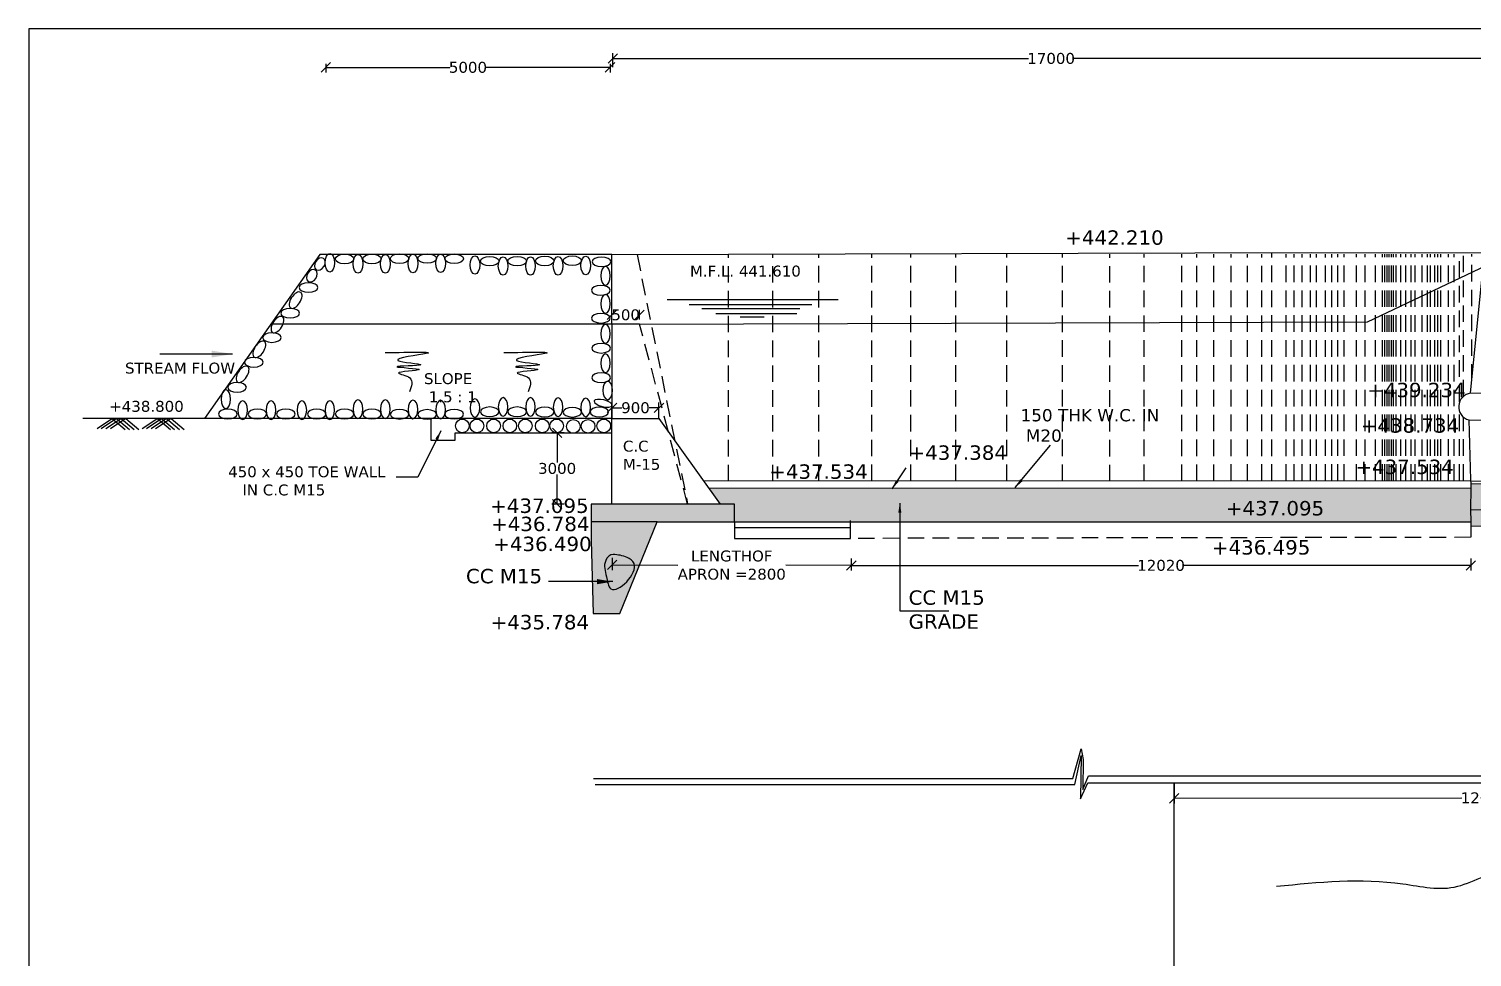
# Model space of a CAD drawing. Header units: inches. Extents: x 158 to 3095, y 377 to 1940.
# Drawn here: x 158 to 711, y 1584 to 1940 of the extents above; entities that cross this region are included whole.
import ezdxf

# ---------------------------------------------------------------- set-up
doc = ezdxf.new("R2010")
doc.units = ezdxf.units.IN
doc.header["$MEASUREMENT"] = 0
doc.linetypes.add('HIDDEN', pattern=[9.525, 6.35, -3.175])
for name, color, linetype in [('DIMENSION', 7, 'Continuous'), ('DRAWING', 50, 'Continuous'), ('HATCH', 7, 'Continuous'), ('TEXT', 7, 'Continuous')]:
    doc.layers.add(name, color=color, linetype=linetype)
doc.styles.get("Standard").update_dxf_attribs({"font": 'verdana.ttf', "height": 4.1875})
doc.dimstyles.get("Standard").update_dxf_attribs({"dimtxt": 4.055, "dimasz": 3.625, "dimexe": 1.9925, "dimexo": 0.0625, "dimgap": 0.09, "dimtad": 0, "dimtih": 1, "dimtoh": 1, "dimdec": 0, "dimzin": 0, "dimdsep": 46, "dimtxsty": 'Standard', "dimblk": 'OBLIQUE', "dimcen": 0.09, "dimadec": 0, "dimazin": 0, "dimtfac": 1, "dimtdec": 0, "dimtofl": 0, "dimtmove": 0, "dimatfit": 3, "dimfxl": 1, "dimtolj": 1, "dimtzin": 0, "dimarcsym": 0})

# ---------------------------------------------------------------- blocks, each defined once
blk = doc.blocks.new('_Oblique')
at = {"color": 0, "linetype": 'ByBlock', "lineweight": -2}
blk.add_line((-0.5, -0.5), (0.5, 0.5), dxfattribs=at)
blk = doc.blocks.new('*D48')
at = {"layer": 'Defpoints', "color": 0, "transparency": 16777216}
for p in [(596.92, 1650.08), (834.96, 1650.38), (834.97, 1644.74)]:
    blk.add_point(p, dxfattribs=at)
at = {"layer": 'DIMENSION', "color": 0, "lineweight": -2, "transparency": 16777216}
for p, q in [((596.92, 1650.01), (596.93, 1642.44)), ((834.96, 1650.32), (834.97, 1642.75)), ((596.93, 1644.43), (707.27, 1644.57)), ((834.97, 1644.74), (724.63, 1644.6))]:
    blk.add_line(p, q, dxfattribs=at)
at = {"layer": 'DIMENSION', "color": 0, "lineweight": -2, "transparency": 16777216, "xscale": 3.625, "yscale": 3.625, "zscale": 3.625}
for p, rotation in [((596.93, 1644.43), 180.0735912868372), ((834.97, 1644.74), 0.07359128683726449)]:
    blk.add_blockref('_Oblique', p, dxfattribs=dict(at, rotation=rotation))
at = {"layer": 'DIMENSION', "color": 0, "transparency": 16777216, "insert": (715.95, 1644.59), "char_height": 4.188, "attachment_point": 5}
blk.add_mtext('\\A1;12048', dxfattribs=at)
blk = doc.blocks.new('*D58')
at = {"layer": 'Defpoints', "color": 0, "transparency": 16777216}
for p in [(381.34, 1827.99), (392.01, 1829.88), (392.01, 1827.99)]:
    blk.add_point(p, dxfattribs=at)
at = {"layer": 'DRAWING', "color": 0, "lineweight": -2, "transparency": 16777216}
for p, q in [((381.34, 1828.06), (381.34, 1831.88)), ((392.01, 1828.06), (392.01, 1831.88)), ((381.34, 1829.88), (381.54, 1829.88)), ((392.01, 1829.88), (391.8, 1829.88))]:
    blk.add_line(p, q, dxfattribs=at)
at = {"layer": 'DRAWING', "color": 0, "lineweight": -2, "transparency": 16777216, "xscale": 3.625, "yscale": 3.625, "zscale": 3.625, "rotation": 180}
blk.add_blockref('_Oblique', (381.34, 1829.88), dxfattribs=at)
at = {"layer": 'DRAWING', "color": 0, "lineweight": -2, "transparency": 16777216, "xscale": 3.625, "yscale": 3.625, "zscale": 3.625}
blk.add_blockref('_Oblique', (392.01, 1829.88), dxfattribs=at)
at = {"layer": 'DRAWING', "color": 0, "transparency": 16777216, "insert": (386.67, 1829.88), "char_height": 4.188, "attachment_point": 5}
blk.add_mtext('\\A1;500', dxfattribs=at)
blk = doc.blocks.new('*D59')
at = {"layer": 'Defpoints', "color": 0, "transparency": 16777216}
for p in [(399.44, 1794.24), (381.43, 1790.14), (399.44, 1790.14)]:
    blk.add_point(p, dxfattribs=at)
at = {"layer": 'DRAWING', "color": 0, "lineweight": -2, "transparency": 16777216}
for p, q in [((381.43, 1790.2), (381.43, 1796.23)), ((381.43, 1794.24), (385.2, 1794.24)), ((399.44, 1794.24), (395.67, 1794.24)), ((399.44, 1790.2), (399.44, 1796.23))]:
    blk.add_line(p, q, dxfattribs=at)
at = {"layer": 'DRAWING', "color": 0, "lineweight": -2, "transparency": 16777216, "xscale": 3.625, "yscale": 3.625, "zscale": 3.625, "rotation": 180}
blk.add_blockref('_Oblique', (381.43, 1794.24), dxfattribs=at)
at = {"layer": 'DRAWING', "color": 0, "lineweight": -2, "transparency": 16777216, "xscale": 3.625, "yscale": 3.625, "zscale": 3.625}
blk.add_blockref('_Oblique', (399.44, 1794.24), dxfattribs=at)
at = {"layer": 'DRAWING', "color": 0, "transparency": 16777216, "insert": (390.43, 1794.24), "char_height": 4.188, "attachment_point": 5}
blk.add_mtext('\\A1;900', dxfattribs=at)
blk = doc.blocks.new('*D60')
at = {"layer": 'Defpoints', "color": 0, "transparency": 16777216}
for p in [(363.15, 1784.64), (360.39, 1757.25), (363.15, 1757.25)]:
    blk.add_point(p, dxfattribs=at)
at = {"layer": 'DIMENSION', "color": 0, "lineweight": -2, "transparency": 16777216}
for p, q in [((363.09, 1784.64), (358.4, 1784.64)), ((360.39, 1784.64), (360.39, 1773.22)), ((360.39, 1757.25), (360.39, 1768.68)), ((363.09, 1757.25), (358.4, 1757.25))]:
    blk.add_line(p, q, dxfattribs=at)
at = {"layer": 'DIMENSION', "color": 0, "lineweight": -2, "transparency": 16777216, "xscale": 3.625, "yscale": 3.625, "zscale": 3.625}
for p, rotation in [((360.39, 1784.64), 90), ((360.39, 1757.25), 270)]:
    blk.add_blockref('_Oblique', p, dxfattribs=dict(at, rotation=rotation))
at = {"layer": 'DIMENSION', "color": 0, "transparency": 16777216, "insert": (360.39, 1770.95), "char_height": 4.188, "attachment_point": 5}
blk.add_mtext('\\A1;3000', dxfattribs=at)
blk = doc.blocks.new('*D61')
at = {"layer": 'Defpoints', "color": 0, "transparency": 16777216}
for p in [(473.18, 1736.55), (710.66, 1736.55), (710.66, 1733.77)]:
    blk.add_point(p, dxfattribs=at)
at = {"layer": 'DIMENSION', "color": 0, "lineweight": -2, "transparency": 16777216}
for p, q in [((473.18, 1736.48), (473.18, 1731.78)), ((473.18, 1733.77), (583.26, 1733.77)), ((710.66, 1733.77), (600.58, 1733.77)), ((710.66, 1736.48), (710.66, 1731.78))]:
    blk.add_line(p, q, dxfattribs=at)
at = {"layer": 'DIMENSION', "color": 0, "lineweight": -2, "transparency": 16777216, "xscale": 3.625, "yscale": 3.625, "zscale": 3.625, "rotation": 180}
blk.add_blockref('_Oblique', (473.18, 1733.77), dxfattribs=at)
at = {"layer": 'DIMENSION', "color": 0, "lineweight": -2, "transparency": 16777216, "xscale": 3.625, "yscale": 3.625, "zscale": 3.625}
blk.add_blockref('_Oblique', (710.66, 1733.77), dxfattribs=at)
at = {"layer": 'DIMENSION', "color": 0, "transparency": 16777216, "insert": (591.92, 1733.77), "char_height": 4.188, "attachment_point": 5}
blk.add_mtext('\\A1;12020', dxfattribs=at)
blk = doc.blocks.new('*D62')
at = {"layer": 'Defpoints', "color": 0, "transparency": 16777216}
for p in [(381.51, 1736.75), (473.18, 1736.55), (473.18, 1733.77)]:
    blk.add_point(p, dxfattribs=at)
at = {"layer": 'DIMENSION', "color": 0, "lineweight": -2, "transparency": 16777216}
for p, q in [((381.51, 1736.69), (381.5, 1731.98)), ((381.5, 1733.98), (406.66, 1733.92)), ((473.18, 1733.77), (448.02, 1733.83)), ((473.18, 1736.48), (473.17, 1731.78))]:
    blk.add_line(p, q, dxfattribs=at)
at = {"layer": 'DIMENSION', "color": 0, "lineweight": -2, "transparency": 16777216, "xscale": 3.625, "yscale": 3.625, "zscale": 3.625}
for p, rotation in [((381.5, 1733.98), 179.8727639811628), ((473.18, 1733.77), 359.8727639811628)]:
    blk.add_blockref('_Oblique', p, dxfattribs=dict(at, rotation=rotation))
at = {"layer": 'DIMENSION', "color": 0, "transparency": 16777216, "insert": (427.34, 1733.87), "char_height": 4.1875, "attachment_point": 5}
blk.add_mtext('\\A1;LENGTHOF\\PAPRON =2800', dxfattribs=at)
blk = doc.blocks.new('*D76')
at = {"layer": 'Defpoints', "color": 0, "transparency": 16777216}
for p in [(271.75, 1926.3), (380.67, 1926.3), (380.67, 1924.83)]:
    blk.add_point(p, dxfattribs=at)
at = {"layer": 'DIMENSION', "color": 0, "lineweight": -2, "transparency": 16777216}
for p, q in [((271.75, 1926.23), (271.75, 1922.83)), ((380.67, 1926.23), (380.67, 1922.83)), ((271.75, 1924.83), (319.25, 1924.83)), ((380.67, 1924.83), (333.17, 1924.83))]:
    blk.add_line(p, q, dxfattribs=at)
at = {"layer": 'DIMENSION', "color": 0, "lineweight": -2, "transparency": 16777216, "xscale": 3.625, "yscale": 3.625, "zscale": 3.625, "rotation": 180}
blk.add_blockref('_Oblique', (271.75, 1924.83), dxfattribs=at)
at = {"layer": 'DIMENSION', "color": 0, "lineweight": -2, "transparency": 16777216, "xscale": 3.625, "yscale": 3.625, "zscale": 3.625}
blk.add_blockref('_Oblique', (380.67, 1924.83), dxfattribs=at)
at = {"layer": 'DIMENSION', "color": 0, "transparency": 16777216, "insert": (326.21, 1924.83), "char_height": 4.188, "attachment_point": 5}
blk.add_mtext('\\A1;5000', dxfattribs=at)
blk = doc.blocks.new('*D83')
at = {"layer": 'Defpoints', "color": 0, "transparency": 16777216}
for p in [(381.72, 1928.23), (381.72, 1924.84), (717.85, 1924.84)]:
    blk.add_point(p, dxfattribs=at)
at = {"layer": 'DIMENSION', "color": 0, "lineweight": -2, "transparency": 16777216}
for p, q in [((381.72, 1924.9), (381.72, 1930.22)), ((381.72, 1928.23), (541.12, 1928.23)), ((717.85, 1928.23), (558.45, 1928.23)), ((717.85, 1924.9), (717.85, 1930.22))]:
    blk.add_line(p, q, dxfattribs=at)
at = {"layer": 'DIMENSION', "color": 0, "lineweight": -2, "transparency": 16777216, "xscale": 3.625, "yscale": 3.625, "zscale": 3.625, "rotation": 180}
blk.add_blockref('_Oblique', (381.72, 1928.23), dxfattribs=at)
at = {"layer": 'DIMENSION', "color": 0, "lineweight": -2, "transparency": 16777216, "xscale": 3.625, "yscale": 3.625, "zscale": 3.625}
blk.add_blockref('_Oblique', (717.85, 1928.23), dxfattribs=at)
at = {"layer": 'DIMENSION', "color": 0, "transparency": 16777216, "insert": (549.78, 1928.23), "char_height": 4.188, "attachment_point": 5}
blk.add_mtext('\\A1;17000', dxfattribs=at)

msp = doc.modelspace()

# ---------------------------------------------------------------- hatches: boundary and pattern name
at = {"layer": 'HATCH'}
h = msp.add_hatch(dxfattribs=at)
h.set_pattern_fill('AR-CONC', color=256, scale=4, style=0)
h.set_pattern_definition([(50, (0, 0), (28.6904, -2.51009), [3, -33]), (355, (0, 0), (-5.55005, 30.0877), [2.4, -26.4]), (100.4514, (2.39, -0.21), (23.14038, 27.57758), [2.5496, -28.04568]), (46.1842, (0, 8), (42.68964, -6.62076), [4.5, -49.5]), (96.6356, (3.557, 7.45), (37.3865, 38.9647), [3.8244, -42.0685]), (351.1842, (0, 8), (37.3865, 38.96474), [3.6, -39.6]), (21, (4, 6), (23.87628, -16.10476), [3, -33]), (326, (4, 6), (9.7326, 29.006), [2.4, -26.4]), (71.4514, (5.99, 4.658), (33.6089, 12.90122), [2.5496, -28.04568]), (37.5, (0, 0), (0.486394, 13.315754), [0, -26.08, 0, -26.8, 0, -26.5]), (7.5, (0, 0), (10.52278, 15.77647), [0, -15.28, 0, -25.48, 0, -10.1]), (327.5, (-8.92, 0), (21.352897, -0.902195), [0, -10, 0, -31.2, 0, -41.4]), (317.5, (-12.92, 0), (23.32745, 4.0042), [0, -13, 0, -20.72, 0, -29.4])])
h.paths.add_polyline_path([(374.23, 1715.38), (384.38, 1715.38), (398.77, 1750.54), (710.72, 1750.54), (710.72, 1748.88), (1762.04, 1746.16), (1762.04, 1741.53), (1762.04, 1748.83), (2242.67, 1747.36), (2253.1, 1711.51), (2267.26, 1711.51), (2267.26, 1758.93), (1762.04, 1761.37), (1384.25, 1762.68), (922.82, 1764.28), (710.7, 1765.02), (710.7, 1763.47), (418.67, 1763.26), (422.96, 1757.25), (373.48, 1757.25)])

# ---------------------------------------------------------------- linework, layer by layer
at = {"layer": 'DRAWING'}
msp.add_lwpolyline([(3090.11, 1939.61), (157.88, 1939.61), (157.88, 376.88), (3090.11, 376.88)], close=True, dxfattribs=at)
for points in [[(381.34, 1853.02), (649.59, 1853.76), (726.79, 1853.74), (742.64, 1798.96), (710.61, 1799.81), (715.94, 1853.75)], [(392.01, 1826.36), (671.01, 1827.18), (726.79, 1853.74)], [(381.34, 1826.36), (381.34, 1853.02), (269.43, 1853.02), (225.17, 1790.14)], [(402.64, 1835.81), (468.2, 1835.81)], [(410.96, 1833.92), (458.02, 1833.92)], [(415.87, 1832.31), (453.44, 1832.31)], [(381.34, 1826.36), (280.76, 1826.36), (250.66, 1826.36)], [(392.01, 1826.36), (381.34, 1826.36), (381.43, 1790.14)], [(421.24, 1830.42), (452.34, 1830.42)], [(430.55, 1829.16), (439.71, 1829.16)], [(381.43, 1790.14), (178.61, 1790.14)], [(189.92, 1790.14), (184.01, 1786.22)], [(191.51, 1790.14), (185.6, 1786.22)], [(193.33, 1790.14), (187.42, 1786.22)], [(195.04, 1790.14), (189.13, 1786.22)], [(189.85, 1790.14), (194.86, 1785.88)], [(191.42, 1790.14), (196.42, 1785.88)], [(193.31, 1790.14), (198.31, 1785.88)], [(195.04, 1790.14), (200.04, 1785.88)], [(207.26, 1790.14), (201.35, 1786.22)], [(208.85, 1790.14), (202.94, 1786.22)], [(210.67, 1790.14), (204.76, 1786.22)], [(212.38, 1790.14), (206.47, 1786.22)], [(207.19, 1790.14), (212.2, 1785.88)], [(208.76, 1790.14), (213.76, 1785.88)], [(210.65, 1790.14), (215.65, 1785.88)], [(212.38, 1790.14), (217.38, 1785.88)], [(311.99, 1790.14), (311.99, 1781.82), (321.28, 1781.82), (321.28, 1784.64), (381.43, 1784.64)], [(381.43, 1757.25), (381.43, 1790.14), (399.44, 1790.14), (422.96, 1757.25)], [(709.86, 1789.61), (710.54, 1766.64), (710.7, 1765.02), (710.7, 1763.47), (710.56, 1755.26), (710.72, 1750.54)], [(709.86, 1789.61), (1762.04, 1787)], [(1762.04, 1787), (1762.04, 1763.24), (1762.04, 1762.03), (1762.04, 1760.71), (1762.04, 1754.74), (1762.04, 1751.94), (1762.04, 1748.83), (1762.04, 1746.16), (710.72, 1748.88)], [(710.58, 1766.27), (416.66, 1766.05)], [(710.58, 1766.27), (1223.42, 1765.84), (1600.2, 1764.62), (1761.81, 1763.24)], [(710.7, 1763.47), (418.67, 1763.26)], [(1762.04, 1761.37), (710.7, 1765.02)], [(374.23, 1715.38), (384.38, 1715.38), (398.77, 1750.54), (428.44, 1750.54), (428.44, 1757.25), (373.48, 1757.25), (373.48, 1750.54), (373.48, 1743.34), (374.23, 1715.38)], [(710.56, 1755.26), (1762.04, 1752.17)], [(398.77, 1750.54), (373.48, 1750.54)], [(428.44, 1750.54), (428.44, 1744.14), (472.83, 1744.14), (472.83, 1751.06)], [(428.44, 1750.54), (566.59, 1750.54), (710.72, 1750.54), (710.72, 1747.91), (710.72, 1744.56)], [(428.44, 1748.36), (472.83, 1748.36)], [(374.33, 1652.04), (558.05, 1652.04), (561.28, 1663.44), (562.09, 1659.27), (561.94, 1647.86), (564.17, 1653.03), (782.55, 1653.03)], [(374.97, 1649.74), (558.85, 1649.74), (561.24, 1660.82), (560.99, 1644.3), (563.85, 1650.38), (869.03, 1650.38), (871.67, 1661.29), (871.67, 1645), (874.21, 1651.83), (1136.75, 1651.83), (1139.82, 1660.59), (1139.82, 1645.28), (1142.27, 1650.91), (1364.49, 1650.91), (1366.76, 1658.9), (1366.76, 1643.78), (1369.44, 1650.77), (1599.21, 1650.77), (1600.53, 1642.67), (1601.09, 1659.01), (1603.43, 1650.09), (2079.16, 1650.09)], [(596.92, 1568.02), (596.92, 1650.08)]]:
    msp.add_lwpolyline(points, dxfattribs=at)
at = {"layer": 'DRAWING', "linetype": 'HIDDEN'}
for points in [[(634.42, 1766.22), (634.42, 1853.74)], [(391.04, 1853.04), (410.43, 1757.25)], [(426.07, 1766.06), (426.07, 1853.14)], [(443.13, 1766.06), (443.13, 1853.14)], [(460.71, 1766.09), (460.71, 1853.14)], [(481.01, 1766.1), (481.01, 1853.14)], [(496.01, 1766.11), (496.01, 1853.14)], [(513.29, 1766.13), (513.29, 1853.14)], [(532.81, 1766.14), (532.81, 1853.14)], [(554.2, 1766.16), (554.2, 1853.14)], [(572.3, 1766.06), (572.3, 1853.14)], [(585.47, 1766.18), (585.47, 1853.14)], [(599.86, 1766.19), (599.86, 1853.14)], [(605.62, 1766.2), (605.62, 1853.14)], [(612.21, 1766.2), (612.21, 1853.14)], [(618.79, 1766.21), (618.79, 1853.14)], [(625.02, 1766.21), (625.02, 1853.14)], [(630.55, 1766.21), (630.55, 1853.14)], [(639.91, 1766.22), (639.91, 1853.14)], [(642.95, 1766.22), (642.95, 1853.14)], [(646, 1766.23), (646, 1853.14)], [(649.25, 1766.23), (649.25, 1853.14)], [(651.48, 1766.23), (651.48, 1853.14)], [(654.94, 1766.23), (654.94, 1853.14)], [(657.37, 1766.23), (657.37, 1853.14)], [(659.65, 1766.24), (659.65, 1853.14)], [(662.07, 1766.24), (662.07, 1853.14)], [(666.81, 1766.24), (666.81, 1853.14)], [(670.16, 1766.24), (670.16, 1853.14)], [(674.07, 1766.25), (674.07, 1853.14)], [(676.87, 1766.25), (676.87, 1853.14)], [(677.65, 1766.25), (677.65, 1853.14)], [(678.63, 1766.25), (678.63, 1853.14)], [(679.32, 1766.25), (679.32, 1853.14)], [(680.3, 1766.25), (680.3, 1853.14)], [(681.09, 1766.25), (681.09, 1853.14)], [(682.07, 1766.25), (682.07, 1853.14)], [(683.83, 1766.25), (683.83, 1853.14)], [(685.79, 1766.26), (685.79, 1853.14)], [(687.85, 1766.26), (687.85, 1853.14)], [(689.32, 1766.26), (689.32, 1853.14)], [(691.97, 1766.26), (691.97, 1853.14)], [(694.13, 1766.26), (694.13, 1853.14)], [(695.2, 1766.26), (695.2, 1853.14)], [(696.87, 1766.26), (696.87, 1853.14)], [(698.05, 1766.26), (698.05, 1853.14)], [(699.22, 1766.27), (699.22, 1853.14)], [(702.17, 1766.27), (702.17, 1853.14)], [(704.32, 1766.27), (704.32, 1853.14)], [(706.38, 1796.58), (706.38, 1853.14)], [(707.85, 1798.61), (707.85, 1853.14)], [(711.09, 1804.61), (711.09, 1853.14)], [(410.43, 1757.25), (392.01, 1826.36)], [(706.38, 1766.27), (706.38, 1792.69)], [(707.85, 1766.27), (707.85, 1790.66)], [(710.72, 1744.56), (472.83, 1744.14)]]:
    msp.add_lwpolyline(points, dxfattribs=at)
at = {"layer": 'DRAWING'}
for centre, radius in [((324.05, 1787.3), 2.61), ((329.65, 1787.3), 2.61), ((336.03, 1787.3), 2.61), ((342.26, 1787.3), 2.61), ((348.2, 1787.3), 2.61), ((354.7, 1787.3), 2.61), ((360.22, 1787.3), 2.63), ((366.59, 1787.1), 2.61), ((372.26, 1787.15), 2.61), ((378.28, 1787.3), 2.61)]:
    msp.add_circle(centre, radius, dxfattribs=at)
msp.add_arc((711.21, 1794.64), 5.2, 96.5685, 254.91, dxfattribs=at)
at = {"layer": 'DRAWING', "extrusion": (0, 0, -1)}
for centre, major_axis, ratio in [((269.45, 1849.38), (1.39, 2.15), 0.717612), ((377.41, 1850.25), (3.57, 0), 0.515147), ((378.93, 1844.84), (0, -3.57), 0.515147), ((266.37, 1844.88), (1.39, 2.15), 0.717612), ((260.14, 1835.53), (1.94, 2.99), 0.515147), ((265.11, 1840.39), (-3.57, 0), 0.515147), ((377.16, 1839.32), (3.57, 0), 0.515147), ((378.93, 1834.12), (0, -3.57), 0.515147), ((258.03, 1830.54), (-3.57, 0), 0.515147), ((253.18, 1826.17), (1.94, 2.99), 0.515147), ((377.16, 1828.6), (3.57, 0), 0.515147), ((378.93, 1822.62), (0, -3.57), 0.515147), ((251.06, 1821.18), (-3.57, 0), 0.515147), ((246.23, 1816.7), (1.94, 2.99), 0.515147), ((377.3, 1817.1), (3.57, 0), 0.515147), ((378.93, 1811.32), (0, -3.57), 0.515147), ((239.81, 1807.09), (1.94, 2.99), 0.515147), ((244.11, 1811.71), (-3.57, 0), 0.515147), ((237.69, 1802.1), (-3.57, 0), 0.515147), ((377.3, 1805.8), (3.57, 0), 0.515147), ((379.79, 1800.93), (0, -3.57), 0.515147), ((233.4, 1797.53), (0, 3.57), 0.515147), ((234.15, 1791.86), (-3.57, 0), 0.515147), ((239.83, 1793.31), (0, 3.57), 0.515147), ((245.5, 1791.86), (-3.57, 0), 0.515147), ((250.71, 1793.31), (0, 3.57), 0.515147), ((256.37, 1791.86), (-3.57, 0), 0.515147), ((262.55, 1793.31), (0, 3.57), 0.515147), ((268.21, 1791.86), (-3.57, 0), 0.515147), ((273.25, 1793.31), (0, 3.57), 0.515147), ((278.92, 1791.86), (-3.57, 0), 0.515147), ((284.05, 1793.72), (0, 3.57), 0.515147), ((289.42, 1791.86), (-3.57, 0), 0.515147), ((294.55, 1793.72), (0, 3.57), 0.515147), ((300, 1791.78), (-3.57, 0), 0.515147), ((305.14, 1793.63), (0, 3.57), 0.515147), ((310.59, 1791.69), (-3.57, 0), 0.515147), ((315.73, 1793.54), (0, 3.57), 0.515147), ((320.94, 1791.79), (-3.57, 0), 0.515147), ((328.89, 1794.17), (0, 3.57), 0.515147), ((334.55, 1792.72), (-3.57, 0), 0.515147), ((339.69, 1794.57), (0, 3.57), 0.515147), ((345.05, 1792.72), (-3.57, 0), 0.515147), ((350.19, 1794.57), (0, 3.57), 0.515147), ((355.64, 1792.63), (-3.57, 0), 0.515147), ((360.78, 1794.48), (0, 3.57), 0.515147), ((366.23, 1792.55), (-3.57, 0), 0.515147), ((371.37, 1794.4), (0, 3.57), 0.515147), ((376.58, 1792.65), (-3.57, 0), 0.515147), ((378.04, 1795.98), (-3.46, 0.87), 0.363008)]:
    msp.add_ellipse(centre, major_axis=major_axis, ratio=ratio, dxfattribs=at)
at = {"layer": 'DRAWING'}
for centre, major_axis in [((273.25, 1849.89), (0, -3.57)), ((278.92, 1851.34), (-3.57, 0)), ((284.05, 1849.49), (0, -3.57)), ((289.42, 1851.34), (-3.57, 0)), ((294.55, 1849.49), (0, -3.57)), ((300, 1851.43), (-3.57, 0)), ((305.14, 1849.58), (0, -3.57)), ((310.59, 1851.52), (-3.57, 0)), ((315.73, 1849.67), (0, -3.57)), ((320.94, 1851.41), (-3.57, 0)), ((328.89, 1849.03), (0, -3.57)), ((334.55, 1850.49), (-3.57, 0)), ((339.69, 1848.63), (0, -3.57)), ((345.05, 1850.49), (-3.57, 0)), ((350.19, 1848.63), (0, -3.57)), ((355.64, 1850.57), (-3.57, 0)), ((360.78, 1848.72), (0, -3.57)), ((366.23, 1850.66), (-3.57, 0)), ((371.37, 1848.81), (0, -3.57))]:
    msp.add_ellipse(centre, major_axis=major_axis, ratio=0.515147, dxfattribs=at)
at = {"layer": 'DRAWING', "start_tangent": (0.994418, -0.105508), "end_tangent": (0.994418, -0.105508)}
msp.add_spline([(381.86, 1738.02), (387.24, 1736.83), (389.88, 1734.55), (381.01, 1724.85), (379.31, 1729.43), (379.01, 1735.61), (381.86, 1738.02)], degree=3, dxfattribs=at)
at = {"layer": 'DRAWING'}
msp.add_spline([(636.21, 1610.68), (684.57, 1611.64), (705.64, 1610.68), (725.27, 1615.94), (742.03, 1607.33), (757.83, 1612.59), (769.8, 1615.46), (770.75, 1616.42), (779.37, 1599.68), (779.37, 1623.59)], degree=3, dxfattribs=at)
at = {"layer": 'TEXT'}
for points in [[(294.46, 1815.4), (310.21, 1815.03), (299.38, 1812.45), (308.12, 1810.73), (298.89, 1809.99), (307.51, 1808.89), (299.63, 1807.53), (303.94, 1805.69), (303.81, 1800.41)], [(339.95, 1815.4), (355.71, 1815.03), (344.87, 1812.45), (353.61, 1810.73), (344.38, 1809.99), (353, 1808.89), (345.12, 1807.53), (349.43, 1805.69), (349.3, 1800.41)]]:
    msp.add_spline(points, degree=3, dxfattribs=at)

# ---------------------------------------------------------------- texts
at = {"layer": 'TEXT', "attachment_point": 1}
for s, insert, char_height, width in [('+442.210', (555.22, 1862.31), 5.527, 100.5779), ('M.F.L. 441.610', (411.31, 1848.79), 4.1875, 76.1954), ('STREAM FLOW', (194.74, 1811.57), 4.1875, 76.1954), ('SLOPE\\P 1.5 : 1', (309.37, 1807.53), 4.188, 76.1954), ('+439.234', (670.98, 1803.84), 5.527, 100.5779), ('+438.800', (188.68, 1796.9), 4.188, 76.1954), ('150 THK W.C. IN\\P M20', (538.06, 1793.75), 4.6984, 85.4912), ('+438.734', (668.49, 1790.23), 5.527, 100.5779), ('C.C\\PM-15', (385.62, 1781.62), 4.188, 76.1954), ('+437.384', (495.14, 1779.82), 5.527, 100.5779), ('450 x 450 TOE WALL\\P   IN C.C M15', (234.28, 1771.8), 4.1875, 76.1954), ('+437.534', (441.75, 1772.53), 5.527, 100.5779), ('+437.534', (666.44, 1774.35), 5.527, 100.5779), ('+437.095', (334.77, 1759.44), 5.527, 100.5779), ('+437.095', (616.76, 1758.48), 5.527, 100.5779), ('+436.784', (335.1, 1752.46), 5.527, 100.5779), ('+436.490', (335.94, 1744.8), 5.527, 100.5779), ('+436.495', (611.45, 1743.47), 5.527, 100.5779), ('CC M15', (325.45, 1732.45), 5.527, 100.5779), ('CC M15\\PGRADE', (495.14, 1724.2), 5.527, 100.5779), ('+435.784', (334.93, 1714.8), 5.527, 100.5779)]:
    msp.add_mtext(s, dxfattribs=dict(at, insert=insert, char_height=char_height, width=width))

# ---------------------------------------------------------------- dimensions: what is measured, and where the dimension line sits
at = {"layer": 'DIMENSION'}
for base, p1, p2, text, picture, middle in [((380.67, 1924.83), (271.75, 1926.3), (380.67, 1926.3), '5000', '*D76', (326.21, 1924.83)), ((710.66, 1733.77), (473.18, 1736.55), (710.66, 1736.55), '12020', '*D61', (591.92, 1733.77))]:
    dim = msp.add_linear_dim(base=base, p1=p1, p2=p2, text=text, dimstyle='Standard', dxfattribs=at)
    dim.commit()
    dim.dimension.update_dxf_attribs({"geometry": picture, "text_midpoint": middle})
for p1, p2, distance, text, picture, middle in [((717.85, 1924.84), (381.72, 1924.84), -3.39, '17000', '*D83', (549.78, 1928.23)), ((363.15, 1784.64), (363.15, 1757.25), -2.77, '3000', '*D60', (360.39, 1770.95)), ((381.51, 1736.75), (473.18, 1736.55), -2.77, 'LENGTHOF\\PAPRON =2800', '*D62', (427.34, 1733.87)), ((596.92, 1650.08), (834.96, 1650.38), -5.64, '12048', '*D48', (715.95, 1644.59))]:
    dim = msp.add_aligned_dim(p1=p1, p2=p2, distance=distance, text=text, dimstyle='Standard', dxfattribs=at)
    dim.commit()
    dim.dimension.update_dxf_attribs({"geometry": picture, "text_midpoint": middle})
at = {"layer": 'DRAWING'}
dim = msp.add_linear_dim(base=(392.01, 1829.88), p1=(381.34, 1827.99), p2=(392.01, 1827.99), text='500', dimstyle='Standard', dxfattribs=at)
dim.commit()
dim.dimension.update_dxf_attribs({"geometry": '*D58', "text_midpoint": (386.67, 1829.88)})
dim = msp.add_aligned_dim(p1=(381.43, 1790.14), p2=(399.44, 1790.14), distance=4.1, text='900', dimstyle='Standard', dxfattribs=at)
dim.commit()
dim.dimension.update_dxf_attribs({"geometry": '*D59', "text_midpoint": (390.43, 1794.24)})

# ---------------------------------------------------------------- leaders
at = {"layer": 'DIMENSION'}
for points, override in [([(315.87, 1785.43), (306.98, 1767.68), (298.73, 1767.68)], {"dimgap": 0.09, "dimtad": 0}), ([(536.04, 1763.65), (549.59, 1779.96)], {"dimgap": 0.09, "dimtad": 0}), ([(488.79, 1763.16), (494.26, 1771.23)], {"dimgap": 0.09, "dimtad": 0}), ([(491.77, 1757.63), (491.77, 1716.4), (510.55, 1716.4)], {"dimgap": 0.09, "dimtad": 0}), ([(381.7, 1727.55), (357.04, 1727.55)], {"dimasz": 6})]:
    msp.add_leader(points, dimstyle='Standard', override=override, dxfattribs=at)
at = {"layer": 'DRAWING'}
msp.add_leader([(236, 1814.86), (208.14, 1814.86)], dimstyle='Standard', override={"dimasz": 8, "dimgap": 0.09, "dimtad": 0}, dxfattribs=at)

doc.saveas('drawing.dxf')
